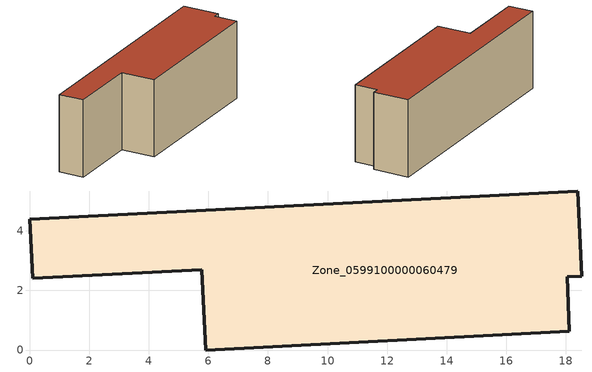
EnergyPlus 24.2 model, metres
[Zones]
Zone_0599100000060479
 floor ground (C_G): 18.05,2.46 18.12,0.63 5.92,0 5.79,2.7 0.1,2.41 0,4.38 18.4,5.34 18.54,2.47 z0
 wall outside (C_F): 18.4,5.34 0,4.38 0.1,2.41 5.79,2.7 5.92,0 18.12,0.63 18.05,2.46 18.54,2.47 18.4,5.34 z0:6.1
 roof outside (C_R): 18.05,2.46 18.54,2.47 18.4,5.34 0,4.38 0.1,2.41 5.79,2.7 5.92,0 18.12,0.63 z6.1
[BUILDING]
Pand.0599100000060479: North Axis=0; Terrain=City; Loads Convergence Tolerance Value=0.04; Temperature Convergence Tolerance Value=0.4; Solar Distribution=FullExterior; Maximum Number of Warmup Days=25; Minimum Number of Warmup Days=1
[Site:Location]
Rotterdam.The.Hague.AP_ZH_NLD Design_Conditions: Latitude=51.96; Longitude=4.45; Time Zone=1; Elevation=-4.5
[SITE:GROUNDTEMPERATURE:BUILDINGSURFACE]
18, 18, 18, 18, 18, 18, 18, 18, 18, 18, 18, 18
[MATERIAL] Thermal Absorptance=0.9; Solar Absorptance=0.7; Visible Absorptance=0.7
Name | Roughness | Thickness | Conductivity | Density | Specific Heat
G.TC.1946 | MediumSmooth | 0.15 | 1 | 540 | 1210
F.TC.1946 | Rough | 0.3 | 0.857143 | 1920 | 840
R.TC.1946 | MediumRough | 0.2 | 0.909091 | 1500 | 1000
[CONSTRUCTION]
C_G: G.TC.1946
C_F: F.TC.1946
C_R: R.TC.1946
[ZONE]
Zone_0599100000060479: Type=1; Multiplier=1; Ceiling Height=Autocalculate; Volume=Autocalculate; Floor Area=autocalculate; Part of Total Floor Area=Yes
[ZONEINFILTRATION:DESIGNFLOWRATE]
Infil_Zone_0599100000060479: Zone or ZoneList or Space or SpaceList=Zone_0599100000060479; Schedule=AlwaysOn; Design Flow Rate Calculation Method=Flow/Area; Flow Rate per Floor Area=0.003; Constant Term Coefficient=1; Temperature Term Coefficient=0; Velocity Term Coefficient=0; Velocity Squared Term Coefficient=0
[HVACTEMPLATE:ZONE:IDEALLOADSAIRSYSTEM]
Zone_0599100000060479: Maximum Heating Supply Air Temperature=50; Minimum Cooling Supply Air Temperature=13; Maximum Heating Supply Air Humidity Ratio=0.0156; Minimum Cooling Supply Air Humidity Ratio=0.0077; Heating Limit=NoLimit; Cooling Limit=NoLimit; Dehumidification Control Type=ConstantSensibleHeatRatio; Cooling Sensible Heat Ratio=0.7; Dehumidification Setpoint=60; Humidification Control Type=None; Humidification Setpoint=30; Outdoor Air Method=None; Outdoor Air Flow Rate per Person=0.00944; Outdoor Air Flow Rate per Zone Floor Area=0; Outdoor Air Flow Rate per Zone=0; Demand Controlled Ventilation Type=None; Outdoor Air Economizer Type=NoEconomizer; Heat Recovery Type=None; Sensible Heat Recovery Effectiveness=0.7; Latent Heat Recovery Effectiveness=0.65
[ZONECONTROL:THERMOSTAT]
ThermostatControl_Zone_0599100000060479: Zone or ZoneList=Zone_0599100000060479; Control Type Schedule=DualSetpointControlType; Control 1=Thermostat_Zone_0599100000060479; Temperature Difference Between Cutout And Setpoint=0
[THERMOSTATSETPOINT:DUALSETPOINT]
Thermostat_Zone_0599100000060479: Heating Setpoint Temperature Schedule=HeatingSetpoint_Zone_0599100000060479; Cooling Setpoint Temperature Schedule=CoolingSetpoint_Zone_0599100000060479
[SCHEDULE:COMPACT]
HeatingSetpoint_Zone_0599100000060479: Through: 12/31, For: AllDays, Until: 24:00, 21
CoolingSetpoint_Zone_0599100000060479: Through: 12/31, For: AllDays, Until: 24:00, 24
DualSetpointControlType: Through: 12/31, For: AllDays, Until: 24:00, 4
AlwaysOn: Through: 12/31, For: AllDays, Until: 24:00, 1
